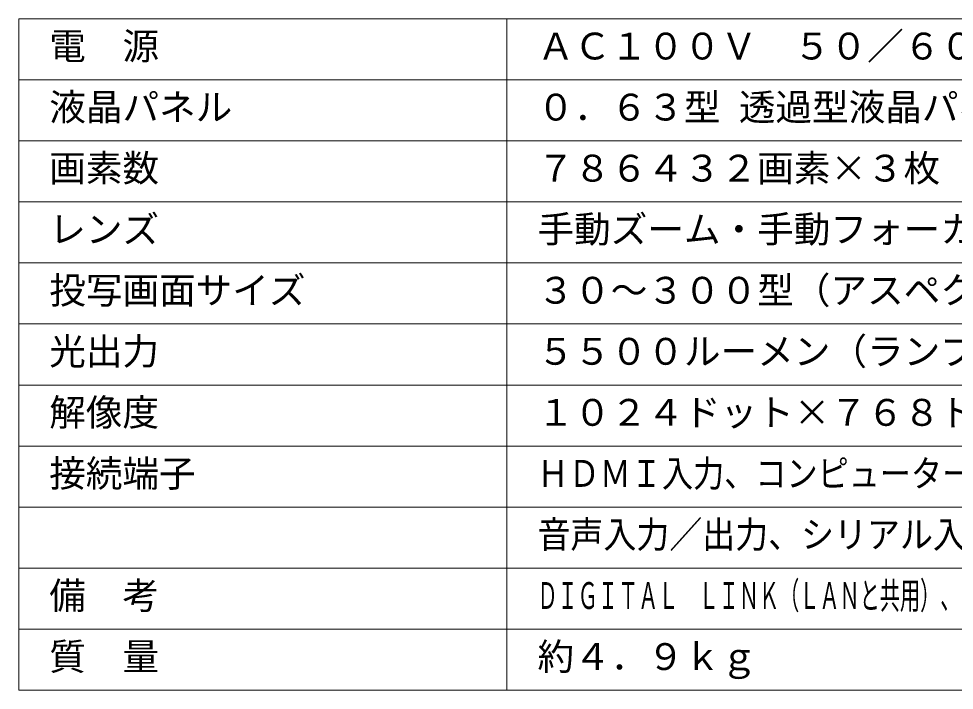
# Model space of a CAD drawing. Units: millimetres, scale not verified. Extents: x -63 to 62, y -56 to 57.
# Drawn here: x -62.5 to 14.1, y -56.5 to -1.5 of the extents above; entities that cross this region are included whole.
import ezdxf
from ezdxf.enums import TextEntityAlignment as Align

# ---------------------------------------------------------------- set-up
doc = ezdxf.new("R2010")
doc.units = ezdxf.units.MM
doc.header["$LTSCALE"] = 0.125
doc.layers.add('0-2_MOJI1', color=7, linetype='Continuous')
doc.layers.add('0-3_WAKU', color=1, linetype='Continuous', lineweight=18)
doc.styles.add('ＭＳ ゴシック', font='')
doc.styles.get('ＭＳ ゴシック').set_extended_font_data('MS Gothic')

msp = doc.modelspace()

# ---------------------------------------------------------------- linework, layer by layer
at = {"layer": '0-3_WAKU', "color": 4}
for p, q in [((62.4998, -1.4938), (-62.5002, -1.4938)), ((-22.5002, -56.4938), (-22.5002, -1.4938))]:
    msp.add_line(p, q, dxfattribs=at)
at = {"layer": '0-3_WAKU'}
for p, q in [((-62.5002, -6.4938), (62.4998, -6.4938)), ((-62.5002, -11.4938), (62.4998, -11.4938)), ((-62.5002, -16.4938), (62.4998, -16.4938)), ((-62.5002, -21.4938), (62.4998, -21.4938)), ((-62.5002, -26.4938), (62.4998, -26.4938)), ((-62.5002, -31.4938), (62.4998, -31.4938)), ((-62.5002, -36.4938), (62.4998, -36.4938)), ((-62.5002, -41.4938), (62.4998, -41.4938)), ((-62.5002, -46.4938), (62.4998, -46.4938)), ((-62.5002, -51.4938), (62.4998, -51.4938))]:
    msp.add_line(p, q, dxfattribs=at)
at = {"layer": '0-3_WAKU', "color": 4}
msp.add_lwpolyline([(-62.5002, -1.4938), (-62.5002, -56.4938), (62.4998, -56.4938)], dxfattribs=at)

# ---------------------------------------------------------------- texts
at = {"layer": '0-2_MOJI1', "style": 'ＭＳ ゴシック'}
for s, p in [('ＡＣ１００Ｖ\u3000５０／６０Ｈｚ', (-20.0002, -5.4938)), ('電\u3000源', (-60.0002, -5.4938)), ('液晶パネル', (-60.0002, -10.4938)), ('０．６３型 透過型液晶パネル ３原色方式', (-20.0002, -10.4938)), ('画素数', (-60.0002, -15.4938)), ('７８６４３２画素×３枚', (-20.0002, -15.4938)), ('レンズ', (-60.0002, -20.4938)), ('手動ズーム・手動フォーカス', (-20.0002, -20.4938)), ('投写画面サイズ', (-60.0002, -25.4938)), ('３０～３００型（アスペクト比４：３）', (-20.0002, -25.4938)), ('光出力', (-60.0002, -30.4938)), ('５５００ルーメン（ランプ：ノーマルモード時）', (-20.0002, -30.4938)), ('解像度', (-60.0002, -35.4938)), ('１０２４ドット×７６８ドット', (-20.0002, -35.4938)), ('接続端子', (-60.0002, -40.4938)), ('備\u3000考', (-60.0002, -50.4938)), ('質\u3000量\u3000', (-60.0002, -55.4938)), ('約４．９ｋｇ', (-20.0002, -55.4938))]:
    msp.add_text(s, height=2.199, dxfattribs=at).set_placement(p, align=Align.BOTTOM_LEFT)
for s, width, p in [('ＨＤＭＩ入力、コンピューター入力／出力、ビデオ入力、', 0.85, (-20.0002, -40.4938)), ('音声入力／出力、シリアル入力、ＬＡＮ、ＵＳＢ', 0.9, (-20.0002, -45.4938)), ('ＤＩＧＩＴＡＬ\u3000ＬＩＮＫ（ＬＡＮと共用）、ワイヤレス機能、デイライトビューベーシック', 0.55, (-20.0002, -50.4938))]:
    msp.add_text(s, height=2.199, dxfattribs=dict(at, width=width)).set_placement(p, align=Align.BOTTOM_LEFT)

doc.saveas('drawing.dxf')
